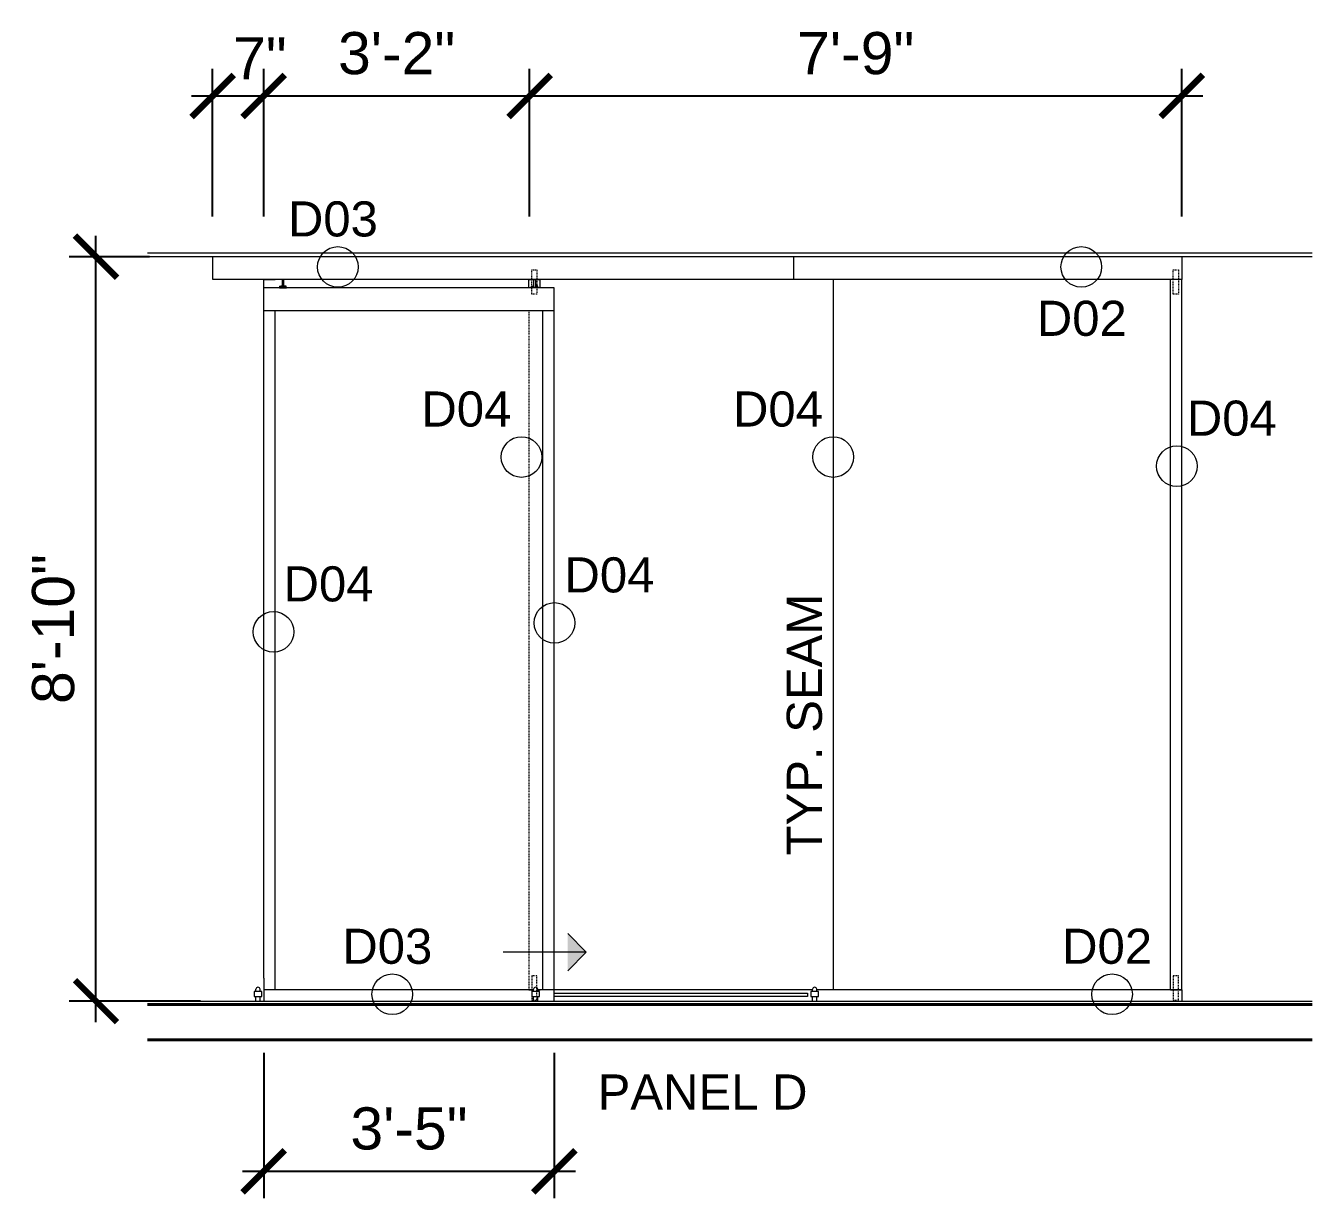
# Model space of a CAD drawing. Extents: x 65572 to 72871, y 30718 to 33858.
# Drawn here: x 67483.6 to 67666.8, y 32810.7 to 32977.7 of the extents above; entities that cross this region are included whole.
import ezdxf

# ---------------------------------------------------------------- set-up
doc = ezdxf.new("R2010")
doc.units = 0
doc.header["$LTSCALE"] = 0.5
doc.header["$MEASUREMENT"] = 0
doc.linetypes.add('HIDDEN', pattern=[0.375, 0.25, -0.125])
doc.layers.get('0').update_dxf_attribs({"color": 20, "linetype": 'CONTINUOUS'})
doc.layers.get('DEFPOINTS').update_dxf_attribs({"linetype": 'CONTINUOUS', "lineweight": 5})
for name, color, linetype, lineweight in [('Annotations', 40, 'CONTINUOUS', 5), ('Drywalls', 7, 'CONTINUOUS', 20), ('Framing', 142, 'CONTINUOUS', 13), ('Projections', 151, 'HIDDEN', 5), ('Structure', 7, 'CONTINUOUS', 40), ('Viewed', 150, 'CONTINUOUS', 9)]:
    doc.layers.add(name, color=color, linetype=linetype, lineweight=lineweight)
doc.styles.get("Standard").update_dxf_attribs({"font": 'arial.ttf'})
doc.dimstyles.new('ARCH', dxfattribs={"dimscale": 96, "dimtxt": 0.0625, "dimasz": 0.0625, "dimexe": 0.04, "dimexo": 0.09375, "dimgap": 0.03125, "dimtad": 1, "dimdec": 0, "dimrnd": 0.0625, "dimzin": 3, "dimdsep": 46, "dimlunit": 4, "dimtxsty": 'Standard', "dimblk1": 'ARCHTICK', "dimblk2": 'ARCHTICK', "dimsah": 1, "dimcen": 0, "dimdle": 0.03125, "dimclrd": 256, "dimclre": 256, "dimclrt": 256, "dimazin": 0, "dimtfac": 1, "dimtdec": 0, "dimtmove": 2, "dimatfit": 3, "dimldrblk": 'OBLIQUE', "dimfxl": 0.3, "dimfxlon": 1, "dimfrac": 2, "dimarcsym": 0})

# ---------------------------------------------------------------- blocks, each defined once
blk = doc.blocks.new('_ArchTick')
at = {"const_width": 0.15}
blk.add_lwpolyline([(-0.5, -0.5), (0.5, 0.5)], dxfattribs=at)
blk = doc.blocks.new('*D227')
at = {"layer": 'Annotations', "lineweight": -2}
for p, q in [((67493.65, 32835.78), (67493.65, 32947.77)), ((67501.26, 32944.77), (67489.81, 32944.77)), ((67508.53, 32838.78), (67489.81, 32838.78))]:
    blk.add_line(p, q, dxfattribs=at)
at = {"layer": 'DEFPOINTS', "color": 0}
for p in [(67493.65, 32944.77), (67510.26, 32944.77), (67517.53, 32838.78)]:
    blk.add_point(p, dxfattribs=at)
at = {"layer": 'Annotations', "lineweight": -2, "xscale": 6, "yscale": 6, "zscale": 6}
for p, rotation in [((67493.65, 32944.77), 90), ((67493.65, 32838.78), 270)]:
    blk.add_blockref('_ArchTick', p, dxfattribs=dict(at, rotation=rotation))
at = {"layer": 'Annotations', "insert": (67487.58, 32891.77), "char_height": 6, "attachment_point": 5, "rotation": 90}
blk.add_mtext('8\'-10"', dxfattribs=at)
blk = doc.blocks.new('_Oblique')
at = {"lineweight": -2}
blk.add_line((-0.5, -0.5), (0.5, 0.5), dxfattribs=at)
blk = doc.blocks.new('*D234')
at = {"layer": 'Annotations', "lineweight": -2}
for p, q in [((67510.26, 32950.52), (67510.26, 32971.51)), ((67517.53, 32950.52), (67517.53, 32971.51)), ((67507.26, 32967.67), (67520.53, 32967.67))]:
    blk.add_line(p, q, dxfattribs=at)
at = {"layer": 'DEFPOINTS', "color": 0}
for p in [(67517.53, 32967.67), (67510.26, 32941.52), (67517.53, 32941.52)]:
    blk.add_point(p, dxfattribs=at)
at = {"layer": 'Annotations', "lineweight": -2, "xscale": 6, "yscale": 6, "zscale": 6, "rotation": 180}
blk.add_blockref('_ArchTick', (67510.26, 32967.67), dxfattribs=at)
at = {"layer": 'Annotations', "lineweight": -2, "xscale": 6, "yscale": 6, "zscale": 6}
blk.add_blockref('_ArchTick', (67517.53, 32967.67), dxfattribs=at)
at = {"layer": 'Annotations', "insert": (67516.99, 32973.03), "char_height": 6, "attachment_point": 5}
blk.add_mtext('7"', dxfattribs=at)
blk = doc.blocks.new('*D235')
at = {"layer": 'Annotations', "lineweight": -2}
for p, q in [((67517.53, 32950.52), (67517.53, 32971.51)), ((67555.39, 32950.52), (67555.39, 32971.51)), ((67514.53, 32967.67), (67558.39, 32967.67))]:
    blk.add_line(p, q, dxfattribs=at)
at = {"layer": 'DEFPOINTS', "color": 0}
for p in [(67555.39, 32967.67), (67517.53, 32941.52), (67555.39, 32941.52)]:
    blk.add_point(p, dxfattribs=at)
at = {"layer": 'Annotations', "lineweight": -2, "xscale": 6, "yscale": 6, "zscale": 6, "rotation": 180}
blk.add_blockref('_ArchTick', (67517.53, 32967.67), dxfattribs=at)
at = {"layer": 'Annotations', "lineweight": -2, "xscale": 6, "yscale": 6, "zscale": 6}
blk.add_blockref('_ArchTick', (67555.39, 32967.67), dxfattribs=at)
at = {"layer": 'Annotations', "insert": (67536.46, 32973.73), "char_height": 6, "attachment_point": 5}
blk.add_mtext('3\'-2"', dxfattribs=at)
blk = doc.blocks.new('*D236')
at = {"layer": 'Annotations', "lineweight": -2}
for p, q in [((67555.39, 32950.52), (67555.39, 32971.51)), ((67648.26, 32950.52), (67648.26, 32971.51)), ((67552.39, 32967.67), (67651.26, 32967.67))]:
    blk.add_line(p, q, dxfattribs=at)
at = {"layer": 'DEFPOINTS', "color": 0}
for p in [(67648.26, 32967.67), (67555.39, 32941.52), (67648.26, 32941.52)]:
    blk.add_point(p, dxfattribs=at)
at = {"layer": 'Annotations', "lineweight": -2, "xscale": 6, "yscale": 6, "zscale": 6, "rotation": 180}
blk.add_blockref('_ArchTick', (67555.39, 32967.67), dxfattribs=at)
at = {"layer": 'Annotations', "lineweight": -2, "xscale": 6, "yscale": 6, "zscale": 6}
blk.add_blockref('_ArchTick', (67648.26, 32967.67), dxfattribs=at)
at = {"layer": 'Annotations', "insert": (67601.83, 32973.73), "char_height": 6, "attachment_point": 5}
blk.add_mtext('7\'-9"', dxfattribs=at)
blk = doc.blocks.new('*D237')
at = {"layer": 'Annotations', "lineweight": -2}
for p, q in [((67517.53, 32831.41), (67517.53, 32810.71)), ((67558.91, 32831.41), (67558.91, 32810.71)), ((67514.53, 32814.55), (67561.91, 32814.55))]:
    blk.add_line(p, q, dxfattribs=at)
at = {"layer": 'DEFPOINTS', "color": 0}
for p in [(67517.53, 32840.41), (67558.91, 32840.41), (67558.91, 32814.55)]:
    blk.add_point(p, dxfattribs=at)
at = {"layer": 'Annotations', "lineweight": -2, "xscale": 6, "yscale": 6, "zscale": 6, "rotation": 180}
blk.add_blockref('_ArchTick', (67517.53, 32814.55), dxfattribs=at)
at = {"layer": 'Annotations', "lineweight": -2, "xscale": 6, "yscale": 6, "zscale": 6}
blk.add_blockref('_ArchTick', (67558.91, 32814.55), dxfattribs=at)
at = {"layer": 'Annotations', "insert": (67538.22, 32820.62), "char_height": 6, "attachment_point": 5}
blk.add_mtext('3\'-5"', dxfattribs=at)

msp = doc.modelspace()

# ---------------------------------------------------------------- linework, layer by layer
at = {"layer": 'Annotations', "linetype": 'ByBlock'}
msp.add_line((67563.464366, 32845.756153), (67551.64883, 32845.756153), dxfattribs=at)
msp.add_lwpolyline([(67560.829019, 32848.391499), (67563.464366, 32845.756153), (67560.829019, 32843.120806)], dxfattribs=at)
at = {"layer": 'Annotations'}
for centre in [(67528.090927, 32943.324507), (67633.94485, 32943.324507), (67554.245347, 32916.257297), (67598.613906, 32916.257297), (67647.551809, 32914.957457), (67558.935046, 32892.638328), (67518.933762, 32891.358443), (67535.836307, 32839.75904), (67638.329509, 32839.75904)]:
    msp.add_circle(centre, 2.892978, dxfattribs=at)
msp.add_solid([(67560.829019, 32848.391499), (67563.464366, 32845.756153), (67560.829019, 32843.120806)], dxfattribs=at)
at = {"layer": 'Drywalls'}
for p, q in [((67666.833008, 32945.265794), (67500.996369, 32945.265794)), ((67666.833008, 32944.765792), (67500.996369, 32944.765792))]:
    msp.add_line(p, q, dxfattribs=at)
at = {"layer": 'Framing'}
for p, q in [((67648.263814, 32944.765792), (67510.263137, 32944.765792)), ((67648.263814, 32944.765792), (67510.263137, 32944.765792)), ((67500.996369, 32838.783542), (67666.833008, 32838.783542))]:
    msp.add_line(p, q, dxfattribs=at)
at = {"layer": 'Projections'}
msp.add_line((67555.282895, 32937.087749), (67555.282895, 32840.40855), dxfattribs=at)
for points in [[(67555.687048, 32939.445345), (67555.687048, 32942.8924), (67556.429947, 32942.8924), (67556.429947, 32939.445345)], [(67647.042959, 32939.445345), (67647.042959, 32942.8924), (67647.785859, 32942.8924), (67647.785859, 32939.445345)], [(67555.687048, 32842.374008), (67555.687048, 32838.926954), (67556.429947, 32838.926954), (67556.429947, 32842.374008)], [(67647.042959, 32842.374008), (67647.042959, 32838.926954), (67647.785859, 32838.926954), (67647.785859, 32842.374008)]]:
    msp.add_lwpolyline(points, close=True, dxfattribs=at)
at = {"layer": 'Structure'}
for p, q in [((67500.996369, 32838.28354), (67666.833008, 32838.28354)), ((67500.996369, 32833.28354), (67666.833008, 32833.28354))]:
    msp.add_line(p, q, dxfattribs=at)
at = {"layer": 'Viewed', "linetype": 'ByBlock'}
for p, q in [((67510.263137, 32941.515776), (67510.263137, 32944.765792)), ((67593.033107, 32941.515776), (67593.033107, 32944.765792)), ((67648.263814, 32944.765792), (67648.263814, 32941.515776)), ((67648.229809, 32941.515776), (67510.263137, 32941.515776)), ((67517.532709, 32941.515776), (67517.987205, 32941.515776)), ((67517.532709, 32842.033558), (67517.532709, 32941.515776)), ((67517.532709, 32941.515776), (67519.157717, 32941.515776)), ((67517.638179, 32941.515776), (67517.987205, 32941.515776)), ((67518.876466, 32941.515776), (67519.052248, 32941.515776)), ((67555.282895, 32941.515776), (67556.907903, 32941.515776)), ((67555.282895, 32940.337764), (67555.282895, 32941.515776)), ((67555.388364, 32941.515776), (67555.564146, 32941.515776)), ((67556.073684, 32941.515776), (67556.541405, 32941.515776)), ((67556.073684, 32941.515776), (67556.435936, 32941.515776)), ((67556.907903, 32940.337764), (67556.907903, 32941.515776)), ((67557.564146, 32941.515776), (67557.388364, 32941.515776)), ((67598.638806, 32840.40855), (67598.638806, 32941.515776)), ((67646.638806, 32840.40855), (67646.638806, 32941.515776)), ((67648.263814, 32840.40855), (67648.263814, 32941.515776)), ((67558.907903, 32940.337764), (67517.532709, 32940.337764)), ((67558.907903, 32842.033558), (67558.907903, 32940.337764)), ((67558.907903, 32838.783542), (67558.907903, 32940.337764)), ((67558.907903, 32937.087749), (67517.532709, 32937.087749)), ((67519.157717, 32840.40855), (67519.157717, 32937.087749)), ((67557.282895, 32840.40855), (67557.282895, 32937.087749)), ((67517.532709, 32842.033558), (67517.532709, 32838.783542)), ((67555.954108, 32840.40855), (67517.532709, 32840.40855)), ((67555.954108, 32840.40855), (67517.638179, 32840.40855)), ((67555.282895, 32840.40855), (67555.954108, 32840.40855)), ((67556.907903, 32840.40855), (67556.556352, 32840.40855)), ((67556.907903, 32840.40855), (67556.556352, 32840.40855)), ((67556.556352, 32840.40855), (67556.907903, 32840.40855)), ((67595.675824, 32840.40855), (67556.907903, 32840.40855)), ((67648.21702, 32840.40855), (67596.278068, 32840.40855)), ((67646.638806, 32840.40855), (67648.263814, 32840.40855)), ((67648.263814, 32840.40855), (67648.263814, 32838.783542))]:
    msp.add_line(p, q, dxfattribs=at)
at = {"layer": 'Viewed'}
for p, q in [((67519.919073, 32940.461996), (67519.918995, 32940.451367)), ((67520.045858, 32940.461059), (67520.045787, 32940.451367)), ((67520.505511, 32940.461059), (67520.505583, 32940.451367)), ((67520.632296, 32940.461996), (67520.632374, 32940.451367)), ((67555.744106, 32940.461996), (67555.744027, 32940.451367)), ((67555.87089, 32940.461059), (67555.870819, 32940.451367)), ((67556.330543, 32940.461059), (67556.330615, 32940.451367)), ((67556.457328, 32940.461996), (67556.457407, 32940.451367)), ((67516.414965, 32840.157731), (67516.414965, 32840.468362)), ((67517.017209, 32840.157731), (67517.017209, 32840.468362)), ((67555.954108, 32840.157731), (67555.954108, 32840.468362)), ((67556.556352, 32840.157731), (67556.556352, 32840.468362)), ((67595.675824, 32840.157731), (67595.675824, 32840.468362)), ((67596.278068, 32840.157731), (67596.278068, 32840.468362)), ((67516.414965, 32838.783542), (67516.414965, 32839.454057)), ((67517.017209, 32838.783542), (67517.017209, 32839.454057)), ((67555.954108, 32838.783542), (67555.954108, 32839.454057)), ((67556.556352, 32838.783542), (67556.556352, 32839.454057)), ((67595.675824, 32838.783542), (67595.675824, 32839.454057)), ((67596.278068, 32838.783542), (67596.278068, 32839.454057))]:
    msp.add_line(p, q, dxfattribs=at)
at = {"layer": 'Viewed', "flags": 128}
for points in [[(67520.163682, 32941.515776), (67520.163682, 32940.451367)], [(67520.38331, 32940.451367), (67520.38331, 32941.515776)], [(67555.993091, 32940.451367), (67555.993091, 32941.515776)], [(67556.21272, 32941.515776), (67556.21272, 32940.451367)], [(67519.891812, 32940.461059), (67519.879453, 32940.566812), (67519.822827, 32940.566812)], [(67519.891812, 32940.461059), (67519.904172, 32940.566812), (67519.989938, 32940.566812), (67520.01104, 32940.461059)], [(67520.130267, 32940.461059), (67520.117908, 32940.566812), (67520.032141, 32940.566812), (67520.01104, 32940.461059)], [(67520.421102, 32940.461059), (67520.433461, 32940.566812), (67520.519228, 32940.566812), (67520.540329, 32940.461059)], [(67520.659557, 32940.461059), (67520.647198, 32940.566812), (67520.561431, 32940.566812), (67520.540329, 32940.461059)], [(67520.659557, 32940.461059), (67520.671916, 32940.566812), (67520.728542, 32940.566812)], [(67555.716845, 32940.461059), (67555.704486, 32940.566812), (67555.647859, 32940.566812)], [(67555.716845, 32940.461059), (67555.729204, 32940.566812), (67555.814971, 32940.566812), (67555.836072, 32940.461059)], [(67555.955299, 32940.461059), (67555.94294, 32940.566812), (67555.857173, 32940.566812), (67555.836072, 32940.461059)], [(67556.246135, 32940.461059), (67556.258494, 32940.566812), (67556.34426, 32940.566812), (67556.365362, 32940.461059)], [(67556.484589, 32940.461059), (67556.47223, 32940.566812), (67556.386463, 32940.566812), (67556.365362, 32940.461059)], [(67556.484589, 32940.461059), (67556.496948, 32940.566812), (67556.553575, 32940.566812)]]:
    msp.add_lwpolyline(points, dxfattribs=at)
for points in [[(67519.78174, 32940.451367), (67519.78174, 32940.337764), (67520.769629, 32940.337764), (67520.769629, 32940.451367)], [(67520.130267, 32940.461059), (67519.822827, 32940.461059), (67519.822827, 32940.584035), (67520.130267, 32940.584035)], [(67520.421102, 32940.461059), (67520.728542, 32940.461059), (67520.728542, 32940.584035), (67520.421102, 32940.584035)], [(67556.594662, 32940.451367), (67556.594662, 32940.337764), (67555.606772, 32940.337764), (67555.606772, 32940.451367)], [(67555.955299, 32940.461059), (67555.647859, 32940.461059), (67555.647859, 32940.584035), (67555.955299, 32940.584035)], [(67556.246135, 32940.461059), (67556.553575, 32940.461059), (67556.553575, 32940.584035), (67556.246135, 32940.584035)], [(67516.161388, 32840.157731), (67516.161388, 32839.454057), (67517.270785, 32839.454057), (67517.270785, 32840.157731)], [(67555.700532, 32840.157731), (67555.700532, 32839.454057), (67556.809929, 32839.454057), (67556.809929, 32840.157731)], [(67595.422248, 32840.157731), (67595.422248, 32839.454057), (67596.531645, 32839.454057), (67596.531645, 32840.157731)]]:
    msp.add_lwpolyline(points, close=True, dxfattribs=at)
at = {"layer": 'Viewed'}
msp.add_lwpolyline([(67594.948956, 32839.920677), (67594.948956, 32839.429461), (67558.907903, 32839.429461), (67558.907903, 32839.920677)], close=True, dxfattribs=at)
for centre in [(67516.716087, 32840.468362), (67556.25523, 32840.468362), (67595.976946, 32840.468362)]:
    msp.add_arc(centre, 0.301122, 0, 180, dxfattribs=at)

# ---------------------------------------------------------------- texts
at = {"layer": 'Annotations', "char_height": 5, "width": 60.99887021, "attachment_point": 1}
for s, insert in [('{D03}', (67520.975901, 32952.663051)), ('{D02}', (67627.610945, 32938.510365)), ('{D04}', (67539.980902, 32925.595841)), ('{D04}', (67584.349461, 32925.595841)), ('{D04}', (67648.96996, 32924.296001)), ('{D04}', (67520.351913, 32900.696987)), ('{D04}', (67560.353197, 32901.976871)), ('{D03}', (67528.721281, 32849.097583)), ('{D02}', (67631.214483, 32849.097583)), ('{PANEL D}', (67565.077386, 32828.348559))]:
    msp.add_mtext(s, dxfattribs=dict(at, insert=insert))
at = {"layer": 'Annotations', "insert": (67597.077636, 32859.530004), "char_height": 5, "width": 60.99887021, "attachment_point": 7, "rotation": 90}
msp.add_mtext('{TYP. SEAM}', dxfattribs=at)

# ---------------------------------------------------------------- dimensions: what is measured, and where the dimension line sits
at = {"layer": 'Annotations'}
for base, p1, p2, picture, middle in [((67555.388364, 32967.670483), (67517.532709, 32941.515776), (67555.388364, 32941.515776), '*D235', (67536.460537, 32973.733483)), ((67648.263814, 32967.670483), (67555.388364, 32941.515776), (67648.263814, 32941.515776), '*D236', (67601.826089, 32973.733483)), ((67558.907903, 32814.554088), (67517.532709, 32840.40855), (67558.907903, 32840.40855), '*D237', (67538.220306, 32820.617088))]:
    dim = msp.add_linear_dim(base=base, p1=p1, p2=p2, dimstyle='ARCH', dxfattribs=at)
    dim.commit()
    dim.dimension.update_dxf_attribs({"geometry": picture, "text_midpoint": middle})
dim = msp.add_linear_dim(base=(67517.532709, 32967.670483), p1=(67510.263137, 32941.515776), p2=(67517.532709, 32941.515776), dimstyle='ARCH', dxfattribs=at)
dim.commit()
dim.dimension.update_dxf_attribs({"geometry": '*D234', "text_midpoint": (67516.991481, 32973.025236), "dimtype": 160})
dim = msp.add_linear_dim(base=(67493.645224, 32944.765792), p1=(67517.532709, 32838.783542), p2=(67510.263137, 32944.765792), angle=90, dimstyle='ARCH', dxfattribs=at)
dim.commit()
dim.dimension.update_dxf_attribs({"geometry": '*D227', "text_midpoint": (67487.582224, 32891.774667)})

doc.saveas('drawing.dxf')
